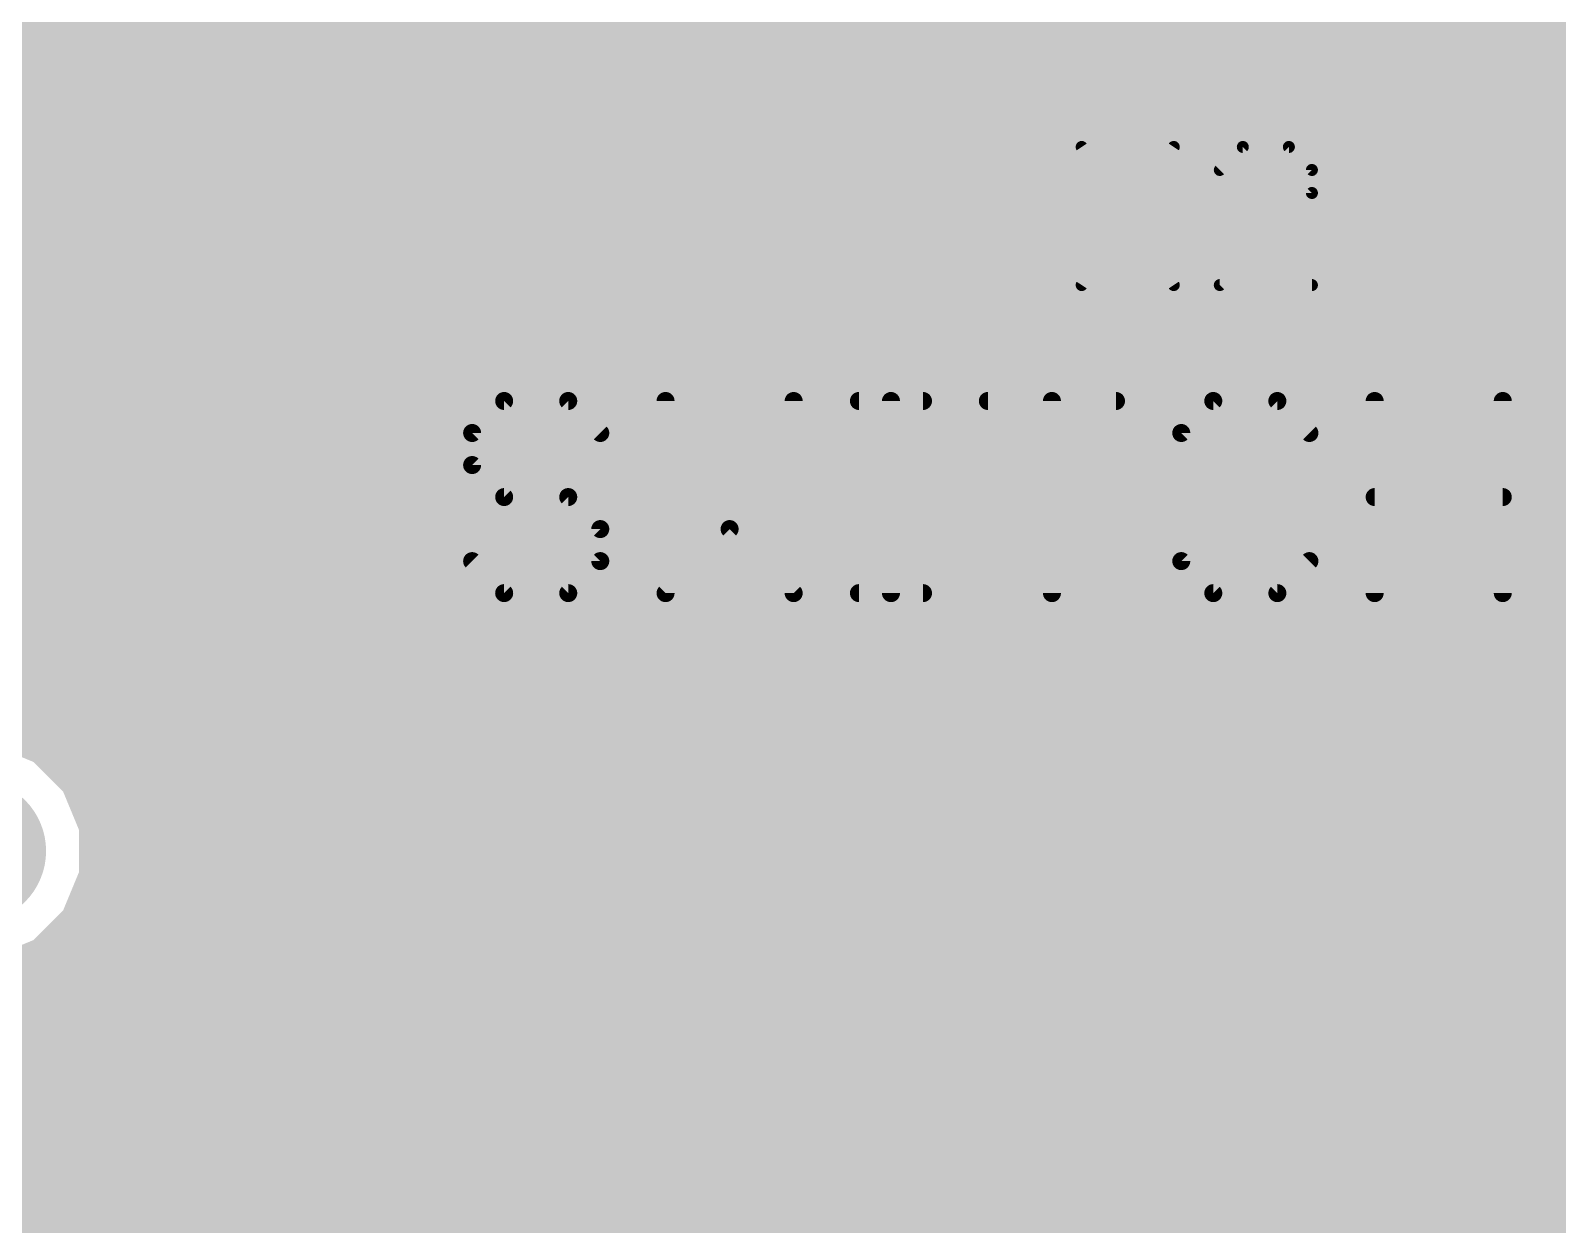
# Model space of a CAD drawing. Extents: x 0 to 10.8, y 0 to 6.1.
# Drawn here: x 1.364 to 1.873, y 3.556 to 3.953 of the extents above; entities that cross this region are included whole.
import ezdxf

# ---------------------------------------------------------------- set-up
doc = ezdxf.new("R2010")
doc.units = 0
for name, color, linetype in [('1', 22, 'CONTINUOUS'), ('16', 175, 'CONTINUOUS'), ('18', 82, 'CONTINUOUS'), ('25', 253, 'CONTINUOUS'), ('29', 253, 'CONTINUOUS'), ('30', 253, 'CONTINUOUS')]:
    doc.layers.add(name, color=color, linetype=linetype)

# ---------------------------------------------------------------- blocks, each defined once
blk = doc.blocks.new('ROUNDV')
at = {"const_width": 0.5}
blk.add_lwpolyline([(0, -0.25, 1), (0, 0.25, 1), (0, -0.25)], format="xyb", dxfattribs=at)

msp = doc.modelspace()

# ---------------------------------------------------------------- linework, layer by layer
at = {"layer": '1', "const_width": 0.016}
for points in [[(1.377453, 3.70835), (1.377453, 4.061965)], [(1.377453, 3.952), (1.979, 3.952)], [(1.377453, 3.936), (1.979, 3.936)], [(1.377453, 3.92), (1.979, 3.92)], [(1.377453, 3.904), (1.979, 3.904)], [(1.377453, 3.888), (1.979, 3.888)], [(1.377453, 3.872), (1.979, 3.872)], [(1.377453, 3.856), (1.979, 3.856)], [(1.377453, 3.84), (1.979, 3.84)], [(1.377453, 3.824), (1.979, 3.824)], [(1.377453, 3.808), (1.979, 3.808)], [(1.377453, 3.792), (1.979, 3.792)], [(1.377453, 3.776), (1.979, 3.776)], [(1.377453, 3.76), (1.979, 3.76)], [(1.377453, 3.744), (1.979, 3.744)], [(1.377453, 3.728), (1.979, 3.728)], [(1.377453, 3.712), (1.979, 3.712)], [(1.381449, 3.704354), (1.377453, 3.70835)], [(1.387996, 3.688551), (1.381449, 3.704354)], [(1.384913, 3.696), (1.979, 3.696)], [(1.387996, 3.671445), (1.387996, 3.688551)], [(1.387996, 3.68), (1.979, 3.68)], [(1.381449, 3.655642), (1.387996, 3.671445)], [(1.384909, 3.664), (1.979, 3.664)], [(1.369354, 3.643547), (1.381449, 3.655642)], [(1.373807, 3.648), (1.979, 3.648)], [(1.353551, 3.637), (1.369354, 3.643547)], [(0.868996, 3.632), (1.979, 3.632)], [(0.868996, 3.616), (1.979, 3.616)], [(0.868996, 3.6), (1.979, 3.6)], [(0.868996, 3.584), (1.979, 3.584)], [(0.868996, 3.568), (1.972091, 3.568)], [(0.868996, 3.552), (1.964, 3.552)]]:
    msp.add_lwpolyline(points, dxfattribs=at)
at = {"layer": '1', "const_width": 0.008}
for points in [[(1.377453, 3.956, 1), (1.377453, 3.948)], [(1.377453, 3.94, 1), (1.377453, 3.932)], [(1.377453, 3.924, 1), (1.377453, 3.916)], [(1.377453, 3.908, 1), (1.377453, 3.9)], [(1.377453, 3.892, 1), (1.377453, 3.884)], [(1.377453, 3.876, 1), (1.377453, 3.868)], [(1.377453, 3.86, 1), (1.377453, 3.852)], [(1.377453, 3.844, 1), (1.377453, 3.836)], [(1.377453, 3.828, 1), (1.377453, 3.82)], [(1.377453, 3.812, 1), (1.377453, 3.804)], [(1.377453, 3.796, 1), (1.377453, 3.788)], [(1.377453, 3.78, 1), (1.377453, 3.772)], [(1.377453, 3.764, 1), (1.377453, 3.756)], [(1.377453, 3.748, 1), (1.377453, 3.74)], [(1.377453, 3.732, 1), (1.377453, 3.724)], [(1.377453, 3.716, 1), (1.377453, 3.708)], [(1.380281, 3.711179, 1), (1.374624, 3.705522)], [(1.373453, 3.70835, 1), (1.381453, 3.70835)], [(1.385144, 3.705885, 1), (1.377753, 3.702823)], [(1.37862, 3.701526, 1), (1.384277, 3.707183)], [(1.384913, 3.7, 1), (1.384913, 3.692)], [(1.391996, 3.688551, 1), (1.383996, 3.688551)], [(1.384301, 3.68702, 1), (1.391691, 3.690082)], [(1.387996, 3.684, 1), (1.387996, 3.676)], [(1.391691, 3.669914, 1), (1.384301, 3.672976)], [(1.383996, 3.671445, 1), (1.391996, 3.671445)], [(1.384909, 3.668, 1), (1.384909, 3.66)], [(1.377753, 3.657173, 1), (1.385144, 3.654111)], [(1.384277, 3.652813, 1), (1.37862, 3.65847)], [(1.373807, 3.652, 1), (1.373807, 3.644)], [(1.366526, 3.646376, 1), (1.372183, 3.640719)], [(1.370885, 3.639852, 1), (1.367823, 3.647243)]]:
    msp.add_lwpolyline(points, format="xyb", dxfattribs=at)
at = {"layer": '16'}
for points, const_width in [([(1.83, 3.88), (1.695, 4.015)], 0.01), ([(1.838697, 3.900996), (1.740122, 3.999571)], 0.016), ([(1.709646, 3.970654), (1.801307, 3.878996)], 0.016), ([(1.229177, 3.952), (1.728299, 3.952)], 0.016), ([(1.787693, 3.952), (1.968299, 3.952)], 0.016), ([(1.67724, 3.943996), (1.662906, 3.938059)], 0.016), ([(1.692756, 3.943996), (1.67724, 3.943996)], 0.016), ([(1.707091, 3.938059), (1.692756, 3.943996)], 0.016), ([(1.225811, 3.936), (1.66085, 3.936)], 0.016), ([(1.662906, 3.938059), (1.637909, 3.913059)], 0.016), ([(1.718059, 3.927091), (1.707091, 3.938059)], 0.016), ([(1.70915, 3.936), (1.744299, 3.936)], 0.016), ([(1.803693, 3.936), (1.984299, 3.936)], 0.016), ([(1.723996, 3.912756), (1.718059, 3.927091)], 0.016), ([(1.219181, 3.92), (1.64485, 3.92)], 0.016), ([(1.720996, 3.92), (1.760299, 3.92)], 0.016), ([(1.819693, 3.92), (2.000299, 3.92)], 0.016), ([(1.637906, 3.913059), (1.626937, 3.902091)], 0.016), ([(1.637909, 3.913059), (1.637906, 3.913059)], 0.016), ([(1.66, 3.88), (1.685, 3.905)], 0.032), ([(1.723996, 3.89724), (1.723996, 3.912756)], 0.016), ([(1.203941, 3.904), (1.628846, 3.904)], 0.016), ([(1.626937, 3.902087), (1.383996, 3.659146)], 0.016), ([(1.626937, 3.902091), (1.626937, 3.902087)], 0.016), ([(1.723996, 3.904), (1.776299, 3.904)], 0.016), ([(1.835693, 3.904), (2.016299, 3.904)], 0.016), ([(2.019307, 3.900996), (1.838697, 3.900996)], 0.016), ([(1.718059, 3.882906), (1.723996, 3.89724)], 0.016), ([(0.844169, 3.888), (1.61285, 3.888)], 0.016), ([(1.4, 3.62), (1.66, 3.88)], 0.032), ([(1.66, 3.88), (1.67, 3.87)], 0.032), ([(1.720165, 3.888), (1.792299, 3.888)], 0.016), ([(1.71765, 3.8825), (1.718059, 3.882906)], 0.016), ([(1.721154, 3.878996), (1.71765, 3.8825)], 0.016), ([(1.67, 3.87), (1.675, 3.87)], 0.032), ([(1.675, 3.87), (1.705, 3.84)], 0.032), ([(1.801307, 3.878996), (1.721154, 3.878996)], 0.016), ([(3.725, 3.88), (1.83, 3.88)], 0.01), ([(0.052878, 3.872), (1.59685, 3.872)], 0.016), ([(0.052874, 3.856), (1.58085, 3.856)], 0.016), ([(1.705, 3.84), (4.185, 3.84)], 0.032), ([(0.052874, 3.84), (1.56485, 3.84)], 0.016), ([(0.05287, 3.824), (1.54885, 3.824)], 0.016), ([(0.052866, 3.808), (1.53285, 3.808)], 0.016), ([(0.052866, 3.792), (1.51685, 3.792)], 0.016), ([(0.052862, 3.776), (1.50085, 3.776)], 0.016), ([(0.052858, 3.76), (1.48485, 3.76)], 0.016), ([(0.052854, 3.744), (1.46885, 3.744)], 0.016), ([(0.052854, 3.728), (1.45285, 3.728)], 0.016), ([(1.369354, 3.716449), (1.353551, 3.722996)], 0.016), ([(1.381449, 3.704354), (1.369354, 3.716449)], 0.016), ([(1.373803, 3.712), (1.43685, 3.712)], 0.016), ([(1.387996, 3.688551), (1.381449, 3.704354)], 0.016), ([(1.384913, 3.696), (1.42085, 3.696)], 0.016), ([(1.387996, 3.671445), (1.387996, 3.688551)], 0.016), ([(1.387996, 3.68), (1.40485, 3.68)], 0.016), ([(1.383996, 3.661791), (1.387996, 3.671445)], 0.016), ([(1.383996, 3.659146), (1.383996, 3.661791)], 0.016), ([(1.384909, 3.664), (1.38885, 3.664)], 0.016), ([(1.345, 3.62), (1.4, 3.62)], 0.032)]:
    msp.add_lwpolyline(points, dxfattribs=dict(at, const_width=const_width))
for points, const_width in [([(1.728299, 3.948, 1), (1.728299, 3.956)], 0.008), ([(1.787693, 3.956, 1), (1.787693, 3.948)], 0.008), ([(1.67724, 3.947996, 1), (1.67724, 3.939996)], 0.008), ([(1.678771, 3.9403, 1), (1.67571, 3.947692)], 0.008), ([(1.694287, 3.947692, 1), (1.691225, 3.9403)], 0.008), ([(1.692756, 3.939996, 1), (1.692756, 3.947996)], 0.008), ([(1.661375, 3.941755, 1), (1.664436, 3.934363)], 0.008), ([(1.665734, 3.935231, 1), (1.660077, 3.940887)], 0.008), ([(1.66085, 3.932, 1), (1.66085, 3.94)], 0.008), ([(1.709919, 3.940887, 1), (1.704262, 3.935231)], 0.008), ([(1.70915, 3.94, 1), (1.70915, 3.932)], 0.008), ([(1.70556, 3.934363, 1), (1.708621, 3.941755)], 0.008), ([(1.744299, 3.932, 1), (1.744299, 3.94)], 0.008), ([(1.803693, 3.94, 1), (1.803693, 3.932)], 0.008), ([(1.721755, 3.928621, 1), (1.714363, 3.92556)], 0.008), ([(1.715231, 3.924262, 1), (1.720887, 3.929919)], 0.008), ([(1.64485, 3.916, 1), (1.64485, 3.924)], 0.008), ([(1.720996, 3.924, 1), (1.720996, 3.916)], 0.008), ([(1.760299, 3.916, 1), (1.760299, 3.924)], 0.008), ([(1.819693, 3.924, 1), (1.819693, 3.916)], 0.008), ([(1.637906, 3.917059, 1), (1.637906, 3.909059)], 0.008), ([(1.635081, 3.915887, 1), (1.640738, 3.910231)], 0.008), ([(1.640734, 3.910231, 1), (1.635077, 3.915887)], 0.008), ([(1.637909, 3.909059, 1), (1.637909, 3.917059)], 0.008), ([(1.690657, 3.899343, 1), (1.679343, 3.910657)], 0.016), ([(1.727996, 3.912756, 1), (1.719996, 3.912756)], 0.008), ([(1.7203, 3.911225, 1), (1.727692, 3.914287)], 0.008), ([(1.630937, 3.902091, 1), (1.622937, 3.902091)], 0.008), ([(1.624109, 3.904919, 1), (1.629765, 3.899262)], 0.008), ([(1.629765, 3.899258, 1), (1.624109, 3.904915)], 0.008), ([(1.628846, 3.9, 1), (1.628846, 3.908)], 0.008), ([(1.723996, 3.908, 1), (1.723996, 3.9)], 0.008), ([(1.776299, 3.9, 1), (1.776299, 3.908)], 0.008), ([(1.835693, 3.908, 1), (1.835693, 3.9)], 0.008), ([(1.838697, 3.904996, 1), (1.838697, 3.896996)], 0.008), ([(1.622937, 3.902087, 1), (1.630937, 3.902087)], 0.008), ([(1.727692, 3.89571, 1), (1.7203, 3.898771)], 0.008), ([(1.835868, 3.898168, 1), (1.841525, 3.903824)], 0.008), ([(1.719996, 3.89724, 1), (1.727996, 3.89724)], 0.008), ([(1.61285, 3.884, 1), (1.61285, 3.892)], 0.008), ([(1.665657, 3.885657, 1), (1.654343, 3.874343)], 0.016), ([(1.654343, 3.885657, 1), (1.665657, 3.874343)], 0.016), ([(1.665657, 3.874343, 1), (1.654343, 3.885657)], 0.016), ([(1.720165, 3.892, 1), (1.720165, 3.884)], 0.008), ([(1.792299, 3.884, 1), (1.792299, 3.892)], 0.008), ([(1.720478, 3.885328, 1), (1.714821, 3.879672)], 0.008), ([(1.714835, 3.885342, 1), (1.720464, 3.879658)], 0.008), ([(1.714363, 3.884436, 1), (1.721755, 3.881375)], 0.008), ([(1.720874, 3.880063, 1), (1.715244, 3.885748)], 0.008), ([(1.67, 3.878, 1), (1.67, 3.862)], 0.016), ([(1.664343, 3.864343, 1), (1.675657, 3.875657)], 0.016), ([(1.680657, 3.875657, 1), (1.669343, 3.864343)], 0.016), ([(1.675, 3.862, 1), (1.675, 3.878)], 0.016), ([(1.721154, 3.882996, 1), (1.721154, 3.874996)], 0.008), ([(1.718325, 3.876168, 1), (1.723982, 3.881824)], 0.008), ([(1.798479, 3.876168, 1), (1.804135, 3.881825)], 0.008), ([(1.801307, 3.874996, 1), (1.801307, 3.882996)], 0.008), ([(1.83, 3.8825, 1), (1.83, 3.8775)], 0.005), ([(1.828232, 3.878232, 1), (1.831768, 3.881768)], 0.005), ([(1.59685, 3.868, 1), (1.59685, 3.876)], 0.008), ([(1.58085, 3.852, 1), (1.58085, 3.86)], 0.008), ([(1.705, 3.848, 1), (1.705, 3.832)], 0.016), ([(1.699343, 3.834343, 1), (1.710657, 3.845657)], 0.016), ([(1.56485, 3.836, 1), (1.56485, 3.844)], 0.008), ([(1.54885, 3.82, 1), (1.54885, 3.828)], 0.008), ([(1.53285, 3.804, 1), (1.53285, 3.812)], 0.008), ([(1.51685, 3.788, 1), (1.51685, 3.796)], 0.008), ([(1.50085, 3.772, 1), (1.50085, 3.78)], 0.008), ([(1.48485, 3.756, 1), (1.48485, 3.764)], 0.008), ([(1.46885, 3.74, 1), (1.46885, 3.748)], 0.008), ([(1.45285, 3.724, 1), (1.45285, 3.732)], 0.008), ([(1.372183, 3.719277, 1), (1.366526, 3.71362)], 0.008), ([(1.367823, 3.712753, 1), (1.370885, 3.720144)], 0.008), ([(1.373803, 3.716, 1), (1.373803, 3.708)], 0.008), ([(1.43685, 3.708, 1), (1.43685, 3.716)], 0.008), ([(1.385144, 3.705885, 1), (1.377753, 3.702823)], 0.008), ([(1.37862, 3.701526, 1), (1.384277, 3.707183)], 0.008), ([(1.384913, 3.7, 1), (1.384913, 3.692)], 0.008), ([(1.42085, 3.692, 1), (1.42085, 3.7)], 0.008), ([(1.391996, 3.688551, 1), (1.383996, 3.688551)], 0.008), ([(1.384301, 3.68702, 1), (1.391691, 3.690082)], 0.008), ([(1.387996, 3.684, 1), (1.387996, 3.676)], 0.008), ([(1.40485, 3.676, 1), (1.40485, 3.684)], 0.008), ([(1.391691, 3.669914, 1), (1.384301, 3.672976)], 0.008), ([(1.383996, 3.671445, 1), (1.391996, 3.671445)], 0.008), ([(1.387996, 3.661791, 1), (1.379996, 3.661791)], 0.008), ([(1.384909, 3.668, 1), (1.384909, 3.66)], 0.008), ([(1.38885, 3.66, 1), (1.38885, 3.668)], 0.008), ([(1.380301, 3.663323, 1), (1.387691, 3.66026)], 0.008), ([(1.381168, 3.661974, 1), (1.386824, 3.656317)], 0.008), ([(1.379996, 3.659146, 1), (1.387996, 3.659146)], 0.008), ([(1.394343, 3.625657, 1), (1.405657, 3.614343)], 0.016), ([(1.4, 3.612, 1), (1.4, 3.628)], 0.016)]:
    msp.add_lwpolyline(points, format="xyb", dxfattribs=dict(at, const_width=const_width))
at = {"layer": '25'}
for points, const_width in [([(1.714126, 3.914689), (1.744815, 3.868654)], 0.004), ([(1.744815, 3.914689), (1.714126, 3.868654)], 0.004), ([(1.767831, 3.914689), (1.760161, 3.907016)], 0.004), ([(1.783177, 3.914689), (1.767831, 3.914689)], 0.004), ([(1.79085, 3.907016), (1.783177, 3.914689)], 0.004), ([(1.79085, 3.899343), (1.79085, 3.907016)], 0.004), ([(1.760161, 3.868654), (1.79085, 3.899343)], 0.004), ([(1.79085, 3.868654), (1.760161, 3.868654)], 0.004), ([(1.521661, 3.830012), (1.510988, 3.819339)], 0.006), ([(1.543012, 3.830012), (1.521661, 3.830012)], 0.006), ([(1.553689, 3.819339), (1.543012, 3.830012)], 0.006), ([(1.575441, 3.830012), (1.575441, 3.765961)], 0.006), ([(1.618142, 3.765961), (1.618142, 3.830012)], 0.006), ([(1.639894, 3.830012), (1.661244, 3.830012)], 0.006), ([(1.650567, 3.765961), (1.650567, 3.830012)], 0.006), ([(1.682862, 3.830012), (1.725563, 3.830012)], 0.006), ([(1.704213, 3.765961), (1.704213, 3.830012)], 0.006), ([(1.757988, 3.830012), (1.747315, 3.819339)], 0.006), ([(1.779339, 3.830012), (1.757988, 3.830012)], 0.006), ([(1.790016, 3.819339), (1.779339, 3.830012)], 0.006), ([(1.811768, 3.765961), (1.811768, 3.830012)], 0.006), ([(1.854469, 3.830012), (1.854469, 3.765961)], 0.006), ([(1.510988, 3.819339), (1.510988, 3.808661)], 0.006), ([(1.747315, 3.819339), (1.747315, 3.776634)], 0.006), ([(1.510988, 3.808661), (1.521661, 3.797984)], 0.006), ([(1.521661, 3.797984), (1.543012, 3.797984)], 0.006), ([(1.543012, 3.797984), (1.553689, 3.787311)], 0.006), ([(1.811768, 3.797984), (1.854469, 3.797984)], 0.006), ([(1.553689, 3.787311), (1.553689, 3.776634)], 0.006), ([(1.575441, 3.765961), (1.596791, 3.787311)], 0.006), ([(1.596791, 3.787311), (1.618142, 3.765961)], 0.006), ([(1.521661, 3.765961), (1.510988, 3.776634)], 0.006), ([(1.553689, 3.776634), (1.543012, 3.765961)], 0.006), ([(1.747315, 3.776634), (1.757988, 3.765961)], 0.006), ([(1.779339, 3.765961), (1.790016, 3.776634)], 0.006), ([(1.543012, 3.765961), (1.521661, 3.765961)], 0.006), ([(1.639894, 3.765961), (1.661244, 3.765961)], 0.006), ([(1.757988, 3.765961), (1.779339, 3.765961)], 0.006)]:
    msp.add_lwpolyline(points, dxfattribs=dict(at, const_width=const_width))
for points, const_width in [([(1.714958, 3.915244, 1), (1.713294, 3.914134)], 0.002), ([(1.745647, 3.914134, 1), (1.743983, 3.915244)], 0.002), ([(1.767831, 3.915689, 1), (1.767831, 3.913689)], 0.002), ([(1.768538, 3.913982, 1), (1.767123, 3.915396)], 0.002), ([(1.783884, 3.915396, 1), (1.78247, 3.913982)], 0.002), ([(1.783177, 3.913689, 1), (1.783177, 3.915689)], 0.002), ([(1.759454, 3.907723, 1), (1.760869, 3.906309)], 0.002), ([(1.79185, 3.907016, 1), (1.78985, 3.907016)], 0.002), ([(1.790143, 3.906309, 1), (1.791558, 3.907723)], 0.002), ([(1.78985, 3.899343, 1), (1.79185, 3.899343)], 0.002), ([(1.791558, 3.898635, 1), (1.790143, 3.90005)], 0.002), ([(1.713294, 3.869208, 1), (1.714958, 3.868099)], 0.002), ([(1.743983, 3.868099, 1), (1.745647, 3.869208)], 0.002), ([(1.760161, 3.869654, 1), (1.760161, 3.867654)], 0.002), ([(1.759454, 3.869361, 1), (1.760869, 3.867946)], 0.002), ([(1.79085, 3.867654, 1), (1.79085, 3.869654)], 0.002), ([(1.521661, 3.831512, 1), (1.521661, 3.828512)], 0.003), ([(1.522722, 3.828951, 1), (1.520601, 3.831072)], 0.003), ([(1.544072, 3.831073, 1), (1.541951, 3.828951)], 0.003), ([(1.543012, 3.828512, 1), (1.543012, 3.831512)], 0.003), ([(1.576941, 3.830012, 1), (1.573941, 3.830012)], 0.003), ([(1.619642, 3.830012, 1), (1.616642, 3.830012)], 0.003), ([(1.639894, 3.831512, 1), (1.639894, 3.828512)], 0.003), ([(1.652067, 3.830012, 1), (1.649067, 3.830012)], 0.003), ([(1.661244, 3.828512, 1), (1.661244, 3.831512)], 0.003), ([(1.682862, 3.831512, 1), (1.682862, 3.828512)], 0.003), ([(1.705713, 3.830012, 1), (1.702713, 3.830012)], 0.003), ([(1.725563, 3.828512, 1), (1.725563, 3.831512)], 0.003), ([(1.757988, 3.831512, 1), (1.757988, 3.828512)], 0.003), ([(1.759049, 3.828951, 1), (1.756928, 3.831072)], 0.003), ([(1.780399, 3.831073, 1), (1.778278, 3.828951)], 0.003), ([(1.779339, 3.828512, 1), (1.779339, 3.831512)], 0.003), ([(1.813268, 3.830012, 1), (1.810268, 3.830012)], 0.003), ([(1.855969, 3.830012, 1), (1.852969, 3.830012)], 0.003), ([(1.512488, 3.819339, 1), (1.509488, 3.819339)], 0.003), ([(1.509928, 3.820399, 1), (1.512049, 3.818278)], 0.003), ([(1.552629, 3.818278, 1), (1.554749, 3.820399)], 0.003), ([(1.748815, 3.819339, 1), (1.745815, 3.819339)], 0.003), ([(1.746254, 3.820399, 1), (1.748376, 3.818278)], 0.003), ([(1.788955, 3.818278, 1), (1.791076, 3.820399)], 0.003), ([(1.512049, 3.809722, 1), (1.509927, 3.807601)], 0.003), ([(1.509488, 3.808661, 1), (1.512488, 3.808661)], 0.003), ([(1.521661, 3.799484, 1), (1.521661, 3.796484)], 0.003), ([(1.520601, 3.796924, 1), (1.522722, 3.799045)], 0.003), ([(1.544072, 3.799045, 1), (1.541951, 3.796923)], 0.003), ([(1.543012, 3.796484, 1), (1.543012, 3.799484)], 0.003), ([(1.811768, 3.799484, 1), (1.811768, 3.796484)], 0.003), ([(1.854469, 3.796484, 1), (1.854469, 3.799484)], 0.003), ([(1.555189, 3.787311, 1), (1.552189, 3.787311)], 0.003), ([(1.552629, 3.78625, 1), (1.554749, 3.788372)], 0.003), ([(1.597852, 3.788372, 1), (1.595731, 3.78625)], 0.003), ([(1.597852, 3.78625, 1), (1.595731, 3.788372)], 0.003), ([(1.512049, 3.777695, 1), (1.509928, 3.775573)], 0.003), ([(1.552189, 3.776634, 1), (1.555189, 3.776634)], 0.003), ([(1.554749, 3.775573, 1), (1.552629, 3.777695)], 0.003), ([(1.748376, 3.777695, 1), (1.746254, 3.775573)], 0.003), ([(1.745815, 3.776634, 1), (1.748815, 3.776634)], 0.003), ([(1.791076, 3.775573, 1), (1.788955, 3.777695)], 0.003), ([(1.521661, 3.767461, 1), (1.521661, 3.764461)], 0.003), ([(1.520601, 3.7649, 1), (1.522722, 3.767021)], 0.003), ([(1.541951, 3.767021, 1), (1.544072, 3.7649)], 0.003), ([(1.543012, 3.764461, 1), (1.543012, 3.767461)], 0.003), ([(1.57438, 3.767021, 1), (1.576502, 3.7649)], 0.003), ([(1.573941, 3.765961, 1), (1.576941, 3.765961)], 0.003), ([(1.616642, 3.765961, 1), (1.619642, 3.765961)], 0.003), ([(1.617081, 3.7649, 1), (1.619202, 3.767021)], 0.003), ([(1.639894, 3.767461, 1), (1.639894, 3.764461)], 0.003), ([(1.649067, 3.765961, 1), (1.652067, 3.765961)], 0.003), ([(1.661244, 3.764461, 1), (1.661244, 3.767461)], 0.003), ([(1.702713, 3.765961, 1), (1.705713, 3.765961)], 0.003), ([(1.757988, 3.767461, 1), (1.757988, 3.764461)], 0.003), ([(1.756928, 3.7649, 1), (1.759049, 3.767021)], 0.003), ([(1.778278, 3.767021, 1), (1.780399, 3.7649)], 0.003), ([(1.779339, 3.764461, 1), (1.779339, 3.767461)], 0.003), ([(1.810268, 3.765961, 1), (1.813268, 3.765961)], 0.003), ([(1.852969, 3.765961, 1), (1.855969, 3.765961)], 0.003)]:
    msp.add_lwpolyline(points, format="xyb", dxfattribs=dict(at, const_width=const_width))

# ---------------------------------------------------------------- block references
at = {"layer": '18', "xscale": 0.04, "yscale": 0.04}
msp.add_blockref('ROUNDV', (1.345, 3.68), dxfattribs=at)
msp.add_blockref('ROUNDV', (1.345, 3.68), dxfattribs=at)
at = {"layer": '29', "xscale": 0.048, "yscale": 0.048}
msp.add_blockref('ROUNDV', (1.345, 3.68), dxfattribs=at)
at = {"layer": '30', "xscale": 0.048, "yscale": 0.048}
msp.add_blockref('ROUNDV', (1.345, 3.68), dxfattribs=at)

doc.saveas('drawing.dxf')
